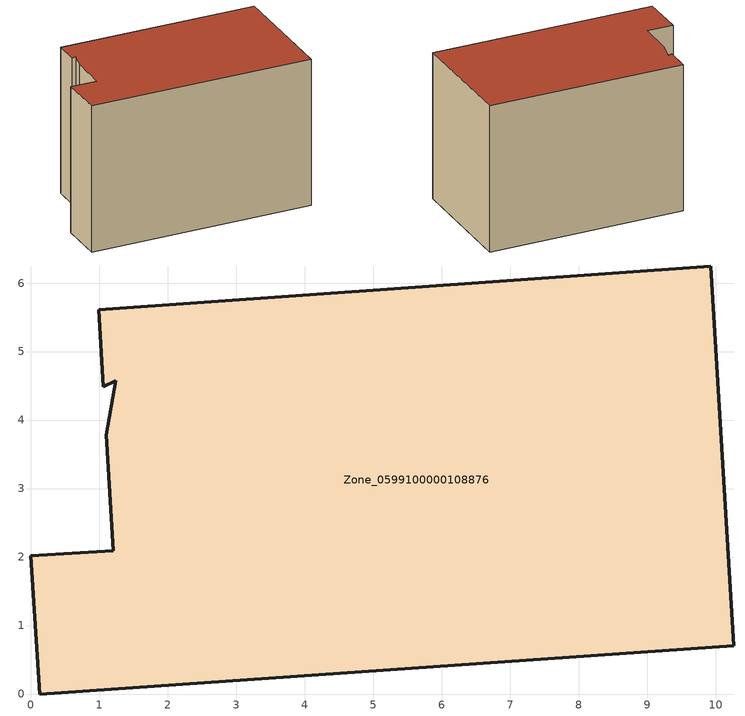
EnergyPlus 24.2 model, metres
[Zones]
Zone_0599100000108876
 floor ground (C_G): 10.26,0.7 0.13,0 0,2.02 1.2,2.09 1.1,3.78 1.24,4.57 1.06,4.49 0.99,5.61 9.93,6.25 z0
 wall outside (C_F): 0.13,0 10.26,0.7 9.93,6.25 0.99,5.61 1.06,4.49 1.24,4.57 1.1,3.78 1.2,2.09 0,2.02 0.13,0 z0:6.79
 roof outside (C_R): 1.24,4.57 1.1,3.78 1.2,2.09 0,2.02 0.13,0 10.26,0.7 9.93,6.25 0.99,5.61 1.06,4.49 z6.79
[BUILDING]
Pand.0599100000108876: North Axis=0; Terrain=City; Loads Convergence Tolerance Value=0.04; Temperature Convergence Tolerance Value=0.4; Solar Distribution=FullExterior; Maximum Number of Warmup Days=25; Minimum Number of Warmup Days=1
[Site:Location]
Rotterdam.The.Hague.AP_ZH_NLD Design_Conditions: Latitude=51.96; Longitude=4.45; Time Zone=1; Elevation=-4.5
[SITE:GROUNDTEMPERATURE:BUILDINGSURFACE]
18, 18, 18, 18, 18, 18, 18, 18, 18, 18, 18, 18
[MATERIAL] Thermal Absorptance=0.9; Solar Absorptance=0.7; Visible Absorptance=0.7
Name | Roughness | Thickness | Conductivity | Density | Specific Heat
G.TI.1946 | MediumSmooth | 0.15 | 1 | 540 | 1210
F.TI.1946 | Rough | 0.3 | 0.857143 | 1920 | 840
R.TI.1946 | MediumRough | 0.2 | 0.1 | 1500 | 1000
[CONSTRUCTION]
C_G: G.TI.1946
C_F: F.TI.1946
C_R: R.TI.1946
[ZONE]
Zone_0599100000108876: Type=1; Multiplier=1; Ceiling Height=Autocalculate; Volume=Autocalculate; Floor Area=autocalculate; Part of Total Floor Area=Yes
[ZONEINFILTRATION:DESIGNFLOWRATE]
Infil_Zone_0599100000108876: Zone or ZoneList or Space or SpaceList=Zone_0599100000108876; Schedule=AlwaysOn; Design Flow Rate Calculation Method=Flow/Area; Flow Rate per Floor Area=0.003; Constant Term Coefficient=1; Temperature Term Coefficient=0; Velocity Term Coefficient=0; Velocity Squared Term Coefficient=0
[HVACTEMPLATE:ZONE:IDEALLOADSAIRSYSTEM]
Zone_0599100000108876: Maximum Heating Supply Air Temperature=50; Minimum Cooling Supply Air Temperature=13; Maximum Heating Supply Air Humidity Ratio=0.0156; Minimum Cooling Supply Air Humidity Ratio=0.0077; Heating Limit=NoLimit; Cooling Limit=NoLimit; Dehumidification Control Type=ConstantSensibleHeatRatio; Cooling Sensible Heat Ratio=0.7; Dehumidification Setpoint=60; Humidification Control Type=None; Humidification Setpoint=30; Outdoor Air Method=None; Outdoor Air Flow Rate per Person=0.00944; Outdoor Air Flow Rate per Zone Floor Area=0; Outdoor Air Flow Rate per Zone=0; Demand Controlled Ventilation Type=None; Outdoor Air Economizer Type=NoEconomizer; Heat Recovery Type=None; Sensible Heat Recovery Effectiveness=0.7; Latent Heat Recovery Effectiveness=0.65
[ZONECONTROL:THERMOSTAT]
ThermostatControl_Zone_0599100000108876: Zone or ZoneList=Zone_0599100000108876; Control Type Schedule=DualSetpointControlType; Control 1=Thermostat_Zone_0599100000108876; Temperature Difference Between Cutout And Setpoint=0
[THERMOSTATSETPOINT:DUALSETPOINT]
Thermostat_Zone_0599100000108876: Heating Setpoint Temperature Schedule=HeatingSetpoint_Zone_0599100000108876; Cooling Setpoint Temperature Schedule=CoolingSetpoint_Zone_0599100000108876
[SCHEDULE:COMPACT]
HeatingSetpoint_Zone_0599100000108876: Through: 12/31, For: AllDays, Until: 24:00, 21
CoolingSetpoint_Zone_0599100000108876: Through: 12/31, For: AllDays, Until: 24:00, 24
DualSetpointControlType: Through: 12/31, For: AllDays, Until: 24:00, 4
AlwaysOn: Through: 12/31, For: AllDays, Until: 24:00, 1
